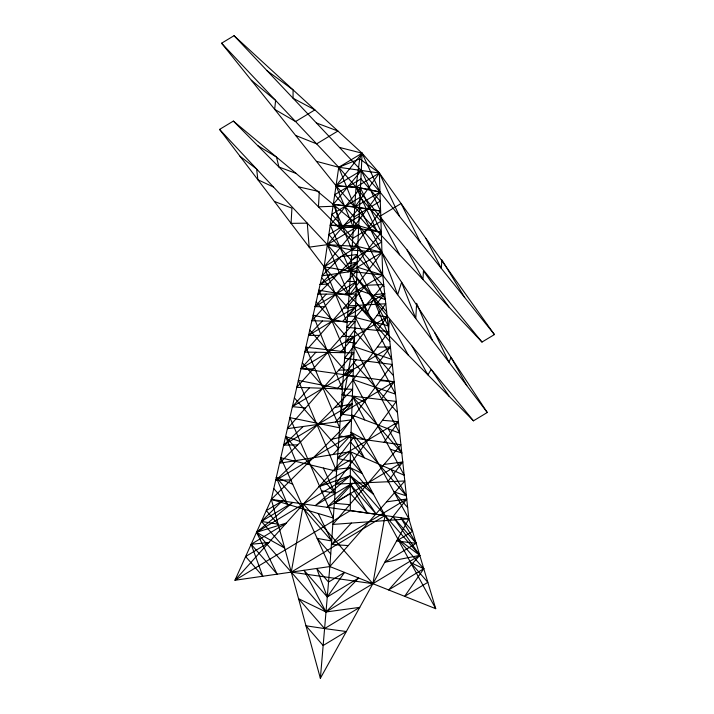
<?xml version="1.0" encoding="UTF-8"?>
<svg xmlns="http://www.w3.org/2000/svg" width="714" height="714" viewBox="0 0 714 714"><rect width="100%" height="100%" fill="white"/><g stroke="black" fill="none" stroke-linecap="round" stroke-linejoin="round"><path stroke-width="1.07" d="M494.427 334.563L379.982 191.995L362.087 153.198L338.748 167.281L324.129 266.804L271.329 499.398L234.951 580.259L350.297 510.644L350.36 451.703L357.785 246.491L362.087 153.198L234.031 35.7L221.59 43.215L336.035 185.774L354.733 207.238L481.986 342.068L494.427 334.563L379.366 173.029L362.087 153.198L339.48 147.432M316.418 161.346L338.748 167.281L359.686 158.847L379.366 173.029L382.713 275.104L408.872 518.873L320.372 678.3L329.85 566.559L349.057 295.417L356.027 187.113L359.686 158.847L362.087 153.198L336.035 185.774L353.43 227.436L381.312 232.407L350.61 271.311L366.844 313.348L373.529 299.211L388.389 335.062L389.246 319.836L408.221 355.045M372.895 583.686L291.267 572.128L303.432 503.968L372.895 583.686L385.06 515.526L271.329 499.398L320.372 678.3M384.025 442.341L398.448 421.671L382.463 420.278M432.434 340.435L416.628 303.316L415.771 318.542L401.616 282.262L397.662 294.739L381.972 252.381L358.74 225.731L233.371 121.085L219.573 129.412L324.129 266.804L349.057 295.417L473.471 420.823L487.269 412.496L381.972 252.381L351.975 250.114L333.304 204.338L354.733 207.238L379.366 173.029L338.748 167.281L221.59 43.215M381.089 399.581L394.164 381.776L301.022 368.585L315.891 352.252M356.036 343.139L345.763 341.819L355.849 328.217M377.126 330.412L387.193 316.82L376.912 315.508M234.031 35.7L361.284 170.53L379.982 191.995L353.43 227.436L330.243 225.178L350.61 271.311L473.471 420.823M378.581 362.694L390.433 346.986L377.358 347.058M387.666 481.763L402.767 461.976L384.087 464.448M352.243 461.521L337.508 458.442L353.189 437.95M354.287 396.324L340.649 414.066L353.992 415.932M390.21 520.229L406.748 499.041L386.551 501.826M376.242 304.298L384.712 293.677L375.02 294.614M355.465 376.644L343.389 375.377L356.25 359.794M481.986 342.068L356.027 187.113L338.748 167.281L354.733 207.238L380.607 211.032L361.284 170.53L333.304 204.338L359.588 207.462L380.607 211.032L351.975 250.114L327.378 244.652L309.18 247.16L307.261 223.152L291.071 223.366L291.919 208.14L274.408 201.473M337.356 388.773L353.323 369.879L338.766 370.129M340.176 352.627L354.537 336.294L341.881 336.571M324.388 306.815L315.088 306.609L326.146 294.123M345.478 294.088L356.518 281.611L347.209 281.414M356.206 316.4L347.593 316.079L357.143 305.405M342.64 321.443L355.599 307.002L343.541 308.234M335.607 422.01L352.091 403.812L334.545 407.587M305.574 407.953L292.383 406.65L309.492 387.791M332.974 454.541L350.958 435.013L331.983 439.19M349.726 504.655L334.331 503.281L352.778 483.342M348.253 545.558L331.412 544.505L351.359 523.067M348.048 271.936L357.223 262.136L348.173 263.796M319.524 335.393L308.555 335.393L322.425 320.979M328.003 284.029L320.104 284.538L330.296 274.587M297.667 444.902L283.654 445.108L303.236 426.481M291.017 479.862L275.622 480.477L296.783 460.432M354.733 207.238L379.982 191.995L360.481 187.934L336.035 185.774L361.284 170.53M320.104 284.538L357.223 262.136M315.088 306.609L356.518 281.611M308.555 335.393L355.599 307.002M347.593 316.079L384.712 293.677M345.763 341.819L387.193 316.82M343.389 375.377L390.433 346.986M292.383 406.65L353.323 369.879M283.654 445.108L352.091 403.812M275.622 480.477L350.958 435.013M337.508 458.442L398.448 421.671M334.331 503.281L402.767 461.976M331.412 544.505L406.748 499.041M291.267 572.128L385.06 515.526M313.08 368.977L301.022 368.585L354.537 336.294L340.649 414.066L394.164 381.776L380.276 380.633M336.035 185.774L356.027 187.113L379.982 191.995M350.297 510.644L408.872 518.873L435.718 608.685L329.85 566.559L234.951 580.259L350.36 451.703L404.195 475.229L352.966 379.562L395.494 394.137L355.215 317.409L388.157 325.807L357.045 267.107L382.713 275.104L487.269 412.496M318.248 513.5L331.662 540.98L317.132 538.356L330.743 553.975M321.505 490.75L335.044 493.258L323.326 468.027M298.622 186.854L319.301 191.611L318.453 206.837L335.348 206.203L339.998 228.56L358.74 225.731L381.312 232.407L360.481 187.934L330.243 225.178L358.74 225.731L382.713 275.104L349.057 295.417L318.819 290.17L345.058 351.823L305.878 347.183L339.677 427.82L289.893 417.628L333.286 518.016L271.329 499.398L351.511 419.805L287.385 428.677L353.939 352.841L304.771 352.082L356.063 294.07L317.917 294.141L357.5 254.434L340.953 256.647L322.085 275.809L356.911 270.606L311.884 320.738L355.063 321.728L296.765 387.345L352.618 389.308L279.54 463.243L350.36 451.703L435.718 608.685M391.12 469.517L406.409 495.864L394.048 491.937L407.658 507.556M390.281 449.24L401.803 452.971L388.264 428.837M295.944 461.422L285.6 436.522L300.219 441.511M296.051 173.404L278.951 167.022L276.479 157.071L257.7 145.611M316.373 122.951L337.918 131.019L316.632 143.862L295.641 135.464M273.783 488.599L287.394 504.227L276.309 477.452L292.695 484.172M273.48 187.032L257.87 179.741L256.638 169.04L240.02 156.277M364.72 419.912L352.368 396.225L365.149 402.312M350.699 442.18L364.31 457.799L351.056 432.336L365.568 440.199M267.09 70.731L293.079 89.875L293.061 98.237L314.892 109.894L295.569 121.55L274.667 109.34L275.613 100.424L251.319 80.245M233.371 121.085L357.785 246.491L382.713 275.104L350.61 271.311L324.129 266.804L358.74 225.731L327.378 244.652L219.573 129.412M357.437 256.147L383.945 286.564M356.661 277.478L386.667 311.911M355.768 302.343L389.835 341.444M321.639 277.746L348.146 308.171M354.724 331.153L393.503 375.671M316.15 301.933L346.156 336.356M353.6 362.123L397.457 412.46M309.76 330.109L343.827 369.209M352.368 396.225L401.803 452.971M302.343 362.766L341.131 407.275M351.056 432.336L406.409 495.864M294.373 397.868L338.231 448.205M285.6 436.522L335.044 493.258M276.309 477.452L331.662 540.98M448.927 307.047L423.447 270.892L422.956 279.531L406.944 249.748M449.142 396.297L431.22 369.415L427.891 374.877L412.04 346.067M464.698 297.524L441.832 259.798L441.35 268.437L425.874 238.315M466.822 385.622L451.061 357.437L448.963 362.159L434.621 332.438M399.644 254.827L379.803 216.36L401.081 203.517L420.376 242.314M376.537 230.345L356.027 187.113L379.366 173.029L399.599 216.422M423.777 568.719L404.651 596.324L427.838 582.329L410.666 562.614L423.777 568.719L388.612 589.942L419.787 555.385L392.932 516.633L416.182 543.309L384.792 562.257L419.787 555.385L350.333 475.667L318.953 486.689L350.342 467.741L362.203 473.489L350.351 459.887L334.339 469.544L350.342 467.741L373.583 494.427L350.333 475.667L256.54 532.269L277.175 574.163L251.141 544.282L286.305 523.059L256.54 532.269L325.995 611.987L359.749 607.355L324.584 628.579L305.976 625.794L323.147 645.51L346.344 631.515L324.584 628.579L298.55 598.689L325.995 611.987L419.787 555.385L397.734 538.829L423.777 568.719M344.541 572.405L327.271 596.966L304.021 570.29L325.995 611.987L358.66 578.028L327.271 596.966L316.686 568.46L328.538 582.071L344.541 572.405M396.27 401.438L335.687 484.119L404.811 480.977L329.85 566.559L280.781 457.754L336.606 471.24L298.345 380.383L342.417 389.121L313.143 315.186L347.129 322.648L324.129 266.804L357.785 246.491L381.972 252.381L349.057 295.417L327.378 244.652L359.588 207.462L381.972 252.381L350.61 271.311L327.378 244.652L357.785 246.491L385.346 299.585L356.241 289.179L391.754 359.338L354.162 346.701L399.679 433.175L351.69 414.968L408.872 518.873L332.84 524.415L400.92 444.751L339.105 435.942L392.307 364.47L344.603 358.285L385.792 303.753L348.307 305.913L365.88 285.261L383.73 284.538L346.799 327.28L388.782 331.617L342.015 394.824L396.27 401.438M350.324 484.422L327.119 507.342L350.315 493.347L367.487 513.063L350.324 484.422L315.16 505.637L350.333 475.667L376.367 514.303L350.324 484.422M282.289 500.96L261.431 521.407L284.681 548.084L256.54 532.269L292.82 502.46L261.431 521.407L278.139 524.219L266.286 510.617L282.289 500.96M360.9 178.911L334.714 194.717L354.108 216.967L380.285 201.169L360.9 178.911M360.052 197.323L331.832 214.361L352.734 238.342L380.946 221.313L360.052 197.323M359.178 216.288L328.859 234.594L351.315 260.36L381.633 242.064L359.178 216.288M268.821 542.533L245.625 556.527L262.797 576.243L251.141 544.282L268.821 542.533M412.603 531.332L396.6 540.989L416.182 543.309L400.75 517.73L412.603 531.332"/></g></svg>
